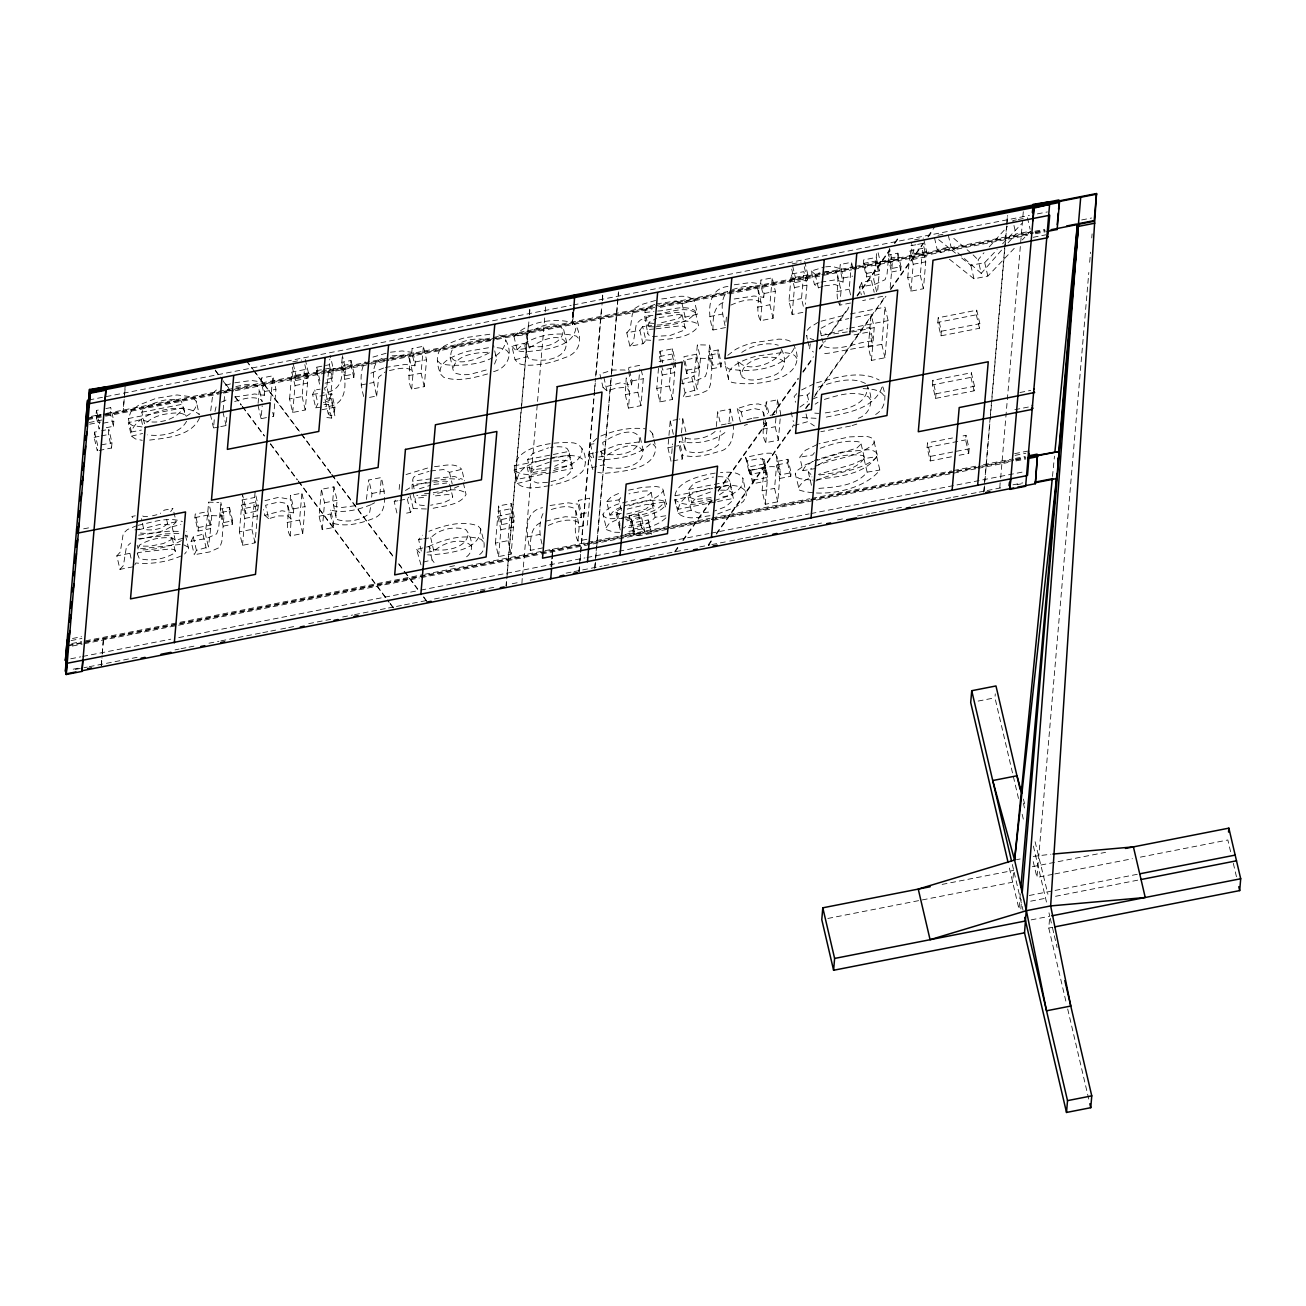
<?xml version="1.0" encoding="UTF-8"?>
<svg xmlns="http://www.w3.org/2000/svg" width="1306" height="1306" viewBox="0 0 1306 1306"><rect width="100%" height="100%" fill="white"/><g stroke="black" fill="none" stroke-linecap="round" stroke-linejoin="round"><path stroke-width="0.75" stroke-dasharray="5 3.75" d="M180.261 544.439L138.077 549.026L139.203 545.304C148.851 539.28 161.618 536.391 172.882 538.284L175.249 540.211L184.032 538.056M414.116 488.836L412.304 481.13L413.431 477.408L416.239 475.335L428.972 471.384M651.645 325.586L648.005 325.961L644.903 311.318L648.788 306.698L654.861 304.363M648.005 325.961L649.131 322.239L656.477 318.419M131.465 432.008L128.315 418.54L131.22 410.966L138.648 405.154L156.1 398.346L176.996 394.951L191.819 396.828L196.178 401.154L199.312 414.639C184.913 400.648 136.755 411.472 131.465 432.008L141.326 430.082M550.74 472.772L517.258 479.335C502.826 447.305 552.275 440.84 573.579 442.914C585.219 444.856 588.386 462.716 582.558 471.335C574.167 479.694 562.151 482.796 550.952 485.359M517.258 479.335C519.429 465.23 537.011 461.687 548.569 458.341M715.655 501.928L678.238 509.258C663.546 483.187 699.592 475.482 717.223 472.788M678.238 509.258C680.948 493.946 700.522 490.909 713.092 487.448M94.571 432.139L97.721 445.607L97.281 450.799L94.13 437.33L94.571 432.139L99.925 431.094M96.432 410.427L99.583 423.895L99.142 429.086L95.991 415.618L96.432 410.427L101.786 409.382M99.06 450.456L111.549 448.007L108.398 434.539L108.839 429.331L101.705 430.735M106.276 427.699L113.41 426.295L110.259 412.827L110.7 407.619L103.566 409.023M111.549 448.007L111.989 442.816L108.839 429.331M113.41 426.295L113.851 421.103L110.7 407.619M101.182 665.342L102.015 655.677M102.178 653.751L103.501 638.291L101.999 658.24M125.294 384.095L123.123 411.765L124.445 396.306M101.329 665.962L101.835 660.167M124.609 394.379L125.115 388.584M194.921 517.6L207.523 515.135L210.674 528.604L198.071 531.069L194.921 517.6L195.231 514.058L207.834 511.577L208.633 502.173L214.755 502.32M198.071 531.069L198.381 527.526L195.231 514.058M210.723 410.851L212.894 393.4L217.09 389.27M218.918 426.948L213.547 427.993L214.494 416.957M207.523 515.135L205.303 533.501L208.454 546.969L196.422 550.348L194.268 554.74L209.776 551.899L219.816 547.328L221.808 541.631L223.146 526.155L219.996 512.687L229.187 510.875L229.481 507.332L220.29 509.128L223.44 522.612L232.631 520.8L229.481 507.332M210.674 528.604L208.454 546.969M198.381 527.526L210.984 525.061L211.784 515.658L208.633 502.173M223.097 410.247L224.91 393.188L228.289 389.596M220.714 426.589L226.085 425.544L226.869 416.451M219.996 512.687L218.657 528.163L216.665 533.844L206.626 538.431L191.117 541.272L194.268 554.74M220.29 509.128L220.861 502.467L216.796 502.369M223.44 522.612L224.012 515.952L220.861 502.467M223.146 526.155L232.321 524.359L232.631 520.8M239.357 531.852L241.675 504.949L254.197 502.484L257.347 515.952L255.045 542.872L242.508 545.32L239.357 531.852L251.895 529.387L254.197 502.484M245.25 513.421L242.1 499.953L242.541 494.713L245.691 508.181L245.25 513.421L257.772 510.973L258.229 505.716L255.078 492.248L254.621 497.488L257.772 510.973M242.508 545.32L244.81 518.417L241.675 504.949M258.115 403.358L259.208 390.494L258.131 386.445C251.536 382.217 242.769 385.335 235.635 386.609M234.754 396.991L254.67 393.971L264.334 395.343L261.184 381.858L261.51 378.038L272.791 375.818L275.941 389.302L273.64 416.206L268.269 417.267M266.473 417.61L261.102 418.671L262.212 405.807M264.334 395.343L264.661 391.506L261.51 378.038M270.652 400.811L272.791 375.818M289.573 398.983L291.875 372.079L304.412 369.631L307.547 383.099L305.245 410.002L292.707 412.467L289.573 398.983L302.094 396.534L304.412 369.631M292.707 412.467L295.025 385.548L291.875 372.079M305.278 359.395L308.428 372.863L307.987 378.103L295.45 380.568L295.891 375.312L293.197 363.77M290.21 535.966C283.957 525.714 291.205 513.438 286.634 503.496L278.749 501.928L265.608 505.259L268.742 518.727L278.031 515.935L288.038 515.919L291.124 519.2L290.21 535.966L302.731 533.501L305.049 506.597L301.898 493.129L290.618 495.333L290.259 499.414L293.409 512.899L281.982 510.744L264.791 515.348L263.453 509.569M293.409 512.899L293.768 508.818L290.618 495.333M302.731 533.501L299.58 520.033L301.898 493.129M316.721 367.198L319.872 380.683L319.578 384.225L316.427 370.757L316.721 367.198L329.324 364.733L329.814 359.101M323.627 369.337L329.03 368.276L326.794 386.658L329.945 400.126L323.398 402.607M371.035 504.704C358.383 509.65 344.131 513.552 330.63 510.058L333.781 523.526L333.438 527.477L322.239 529.681L319.088 516.213L321.39 489.309L333.928 486.844L337.079 500.312L335.838 514.727L337.438 519.592C347.869 522.792 361.125 520.523 369.5 513.356L370.986 504.671L374.626 502.761M329.03 368.276L332.181 381.76L329.945 400.126M327.071 379.262L332.475 378.201L333.291 368.814L330.14 355.33M331.381 398.379L324.965 399.636L328.116 413.12L334.516 411.863L331.381 398.379L331.773 393.726L318.893 396.257M322.239 529.681L324.541 502.777L321.39 489.309M334.516 411.863L334.924 407.194L331.773 393.726M350.988 360.489L354.138 373.957L344.947 375.769L341.797 362.284L350.988 360.489L350.677 364.031L341.486 365.843C343.821 381.45 338.205 392.404 322.043 392.959M341.797 362.284L342.221 357.289M333.438 527.477L330.287 514.009L330.63 510.058M333.928 486.844L332.687 501.259L336.083 517.666M341.486 365.843C347.559 381.336 347.657 407.309 325.194 406.444M344.947 375.769L345.519 369.092L342.368 355.624M344.637 379.311L353.828 377.499L354.138 373.957M363.705 396.518C360.603 385.564 359.281 371.818 365.19 361.746M369.516 397.399L376.683 395.996C373.891 384.209 367.933 361.093 384.862 357.534M333.781 523.526C347.282 527.02 361.533 523.118 374.185 518.188C389.384 511.723 384.242 490.028 381.336 477.539L368.798 480.004L366.349 499.888M376.683 395.996L378.658 377.108L385.286 371.949M371.639 497.211L371.949 493.472L368.798 480.004M379.899 494.207L381.336 477.539M385.352 367.443L405.268 364.423L414.933 365.794L411.782 352.31L412.108 348.49L423.389 346.286L426.54 359.754L424.238 386.658L411.7 389.123C405.888 378.854 411.863 367.117 408.729 356.897L404.599 355.069L390.935 355.934M399.146 489.424L399.669 483.334M411.7 389.123L412.957 374.43L409.66 358.644M414.933 365.794L415.259 361.958L412.108 348.49M424.238 386.658L421.087 373.19L423.389 346.286M495.447 543.116L497.749 516.213L510.287 513.748L513.421 527.216L511.119 554.136L498.582 556.585L495.447 543.116L507.969 540.651L510.287 513.748M498.174 511.217L498.631 505.977L511.152 503.512L514.303 516.98L513.862 522.237L501.324 524.685L498.174 511.217L510.711 508.752L511.152 503.512M498.582 556.585L500.9 529.681L497.749 516.213M501.324 524.685L501.782 519.445L498.631 505.977M506.026 585.921L506.353 582.052M507.022 574.33L521.029 410.802M521.208 408.778L528.652 322.043M529.305 314.322L530.138 304.657M506.173 586.541L506.663 580.746M506.826 578.819L521.535 407.374M521.698 405.35L529.289 316.885M529.452 314.942L530.285 305.294M521.927 583.456L522.286 577.023M522.596 575.717L545.043 313.783M545.222 311.856L545.892 301.572M542.937 547.883L530.416 550.348C526.171 536.162 522.89 511.234 542.529 507.691M530.416 550.348C530.318 539.296 530.35 524.261 544.014 521.812M542.039 544.047C539.313 534.415 538.578 522.726 543.018 513.585M550.952 566.624L551.459 560.829M552.111 553.091L552.454 549.238L551.344 565.629M572.746 312.412L572.142 323.006L573.138 311.416M551.491 566.249L552.144 558.527M552.324 556.601L552.813 550.805L551.703 567.196M573.285 312.052L572.501 324.574L573.66 311.057M586.916 539.264L577.954 541.01C572.159 530.758 578.117 519.021 574.999 508.801C566.984 504.263 556.666 507.92 548.389 510.368M545.679 521.159L565.253 516.735L581.186 517.682L578.052 504.214L578.378 500.394L589.659 498.174L587.341 525.094L574.82 527.542M577.954 541.01L579.227 526.318L575.913 510.548M581.186 517.682L581.529 513.862L578.378 500.394M578.917 571.62L579.407 565.825M579.57 563.882L580.403 554.234M580.566 552.291L594.279 392.453M594.442 390.429L595.487 378.25M595.667 376.226L601.544 307.743M602.197 300.021L602.866 292.299M579.064 572.24L579.897 562.592M580.06 560.649L594.067 397.138M594.246 395.114L595.291 382.936M595.993 374.822L602.18 302.584M602.344 300.641L603.176 290.993M594.671 568.518L611.257 375.165M611.42 373.141L618.293 293.066M594.981 567.212L595.65 559.49M595.814 557.564L618.603 291.76M628.447 408.109L625.296 394.624L626.211 377.875L629.655 394.02L628.447 408.109L640.968 405.644L643.287 378.74L641.034 369.108M628.627 370.202L628.855 367.476L640.136 365.256M631.647 385.025L628.513 371.557L624.562 369.99L612.889 370.006L599.895 374.006L603.029 387.474L620.219 382.887L631.647 385.025L632.006 380.944L628.855 367.476M640.968 405.644L637.834 392.175L639.809 369.108M672.508 362.937L674.761 372.569L672.443 399.473L659.922 401.921L656.771 388.453L658.746 365.386M675.626 362.333L675.186 367.574L662.648 370.022L659.497 356.554L659.954 351.314L672.476 348.849L675.186 360.407M659.922 401.921L662.224 375.018L659.971 365.402M672.443 399.473L669.292 385.988L671.268 362.937M673.39 359.868L672.035 354.089L672.476 348.849M671.055 461.247L667.905 447.778L670.207 420.875L677.373 419.455M671.708 453.557L672.541 443.958M672.917 460.887L682.254 459.043L679.12 445.575L679.447 441.624C695.527 444.579 715.525 441.885 727.605 430.18M681.503 432.825L682.744 418.41L679.169 419.112M686.776 373.696L683.626 360.211L696.229 357.746L699.379 371.214L686.776 373.696L687.07 370.137L683.936 356.669L696.522 354.204L697.339 344.8L709.566 345.094L712.717 358.562L712.145 365.223L721.336 363.427L718.186 349.943L708.995 351.755L712.145 365.223M682.254 459.043L682.597 455.092L679.447 441.624M685.421 437.281L684.654 446.293L686.254 451.158C696.686 454.357 709.942 452.088 718.316 444.922L720.292 430.637M696.229 357.746L694.008 376.112L697.143 389.596L685.128 392.975L682.973 397.351L698.465 394.526L708.521 389.939L710.513 384.258L711.835 368.782L708.685 355.297L717.876 353.502L718.186 349.943M699.379 371.214L697.143 389.596M687.07 370.137L699.673 367.672L700.489 358.268L697.339 344.8M725.499 327.561L712.978 330.01C707.509 314.485 706.497 288.561 728.062 286.455M708.685 355.297L707.362 370.773L705.371 376.471L695.331 381.042L681.699 383.589M708.995 351.755L709.566 345.094M712.978 330.01C712.88 318.974 712.913 303.923 726.577 301.474M725.059 325.635C722.855 315.334 718.757 299.596 727.703 291.613L655.743 305.62M711.835 368.782L721.026 366.97L721.336 363.427M716.341 426.491L717.631 411.57L730.152 409.105L733.303 422.573L727.932 423.634M725.973 322.092L726.446 316.64M729.042 422.067L730.152 409.105M733.156 424.434C734.315 436.139 731.425 449.705 717.974 451.745C706.677 455.239 694.319 458.341 682.597 455.092M734.168 299.009L754.084 295.989L763.749 297.36L760.614 283.875L760.941 280.055L772.221 277.851L775.356 291.32L773.054 318.223L760.516 320.688C754.721 310.42 760.68 298.682 757.562 288.463C749.546 283.941 739.229 287.598 730.952 290.03M760.516 320.688L761.79 305.996L758.476 290.21M763.749 297.36L764.092 293.524L760.941 280.055M749.693 470.274L764.108 467.434L767.259 480.918L752.844 483.742L749.693 470.274L750.003 466.715L764.418 463.891L764.206 459.483L759.39 458.52L747.146 460.953L745.595 457.345L764.614 453.443A16.798 5.567 -13.2 0 1 776.139 454.815L780.139 469.752L780.025 474.927L791.093 472.756L787.942 459.271L776.874 461.442L780.025 474.927M752.844 483.742L753.154 480.2L750.003 466.715M773.054 318.223L769.903 304.755L772.221 277.851M765.871 406.117L766.23 402.036L777.494 399.816L780.645 413.284L778.343 440.204L765.806 442.652C759.57 432.4 766.818 420.14 762.231 410.182L754.362 408.615L741.204 411.945L737.253 408.566L750.264 404.566L758.231 403.897L765.871 406.117L767.667 413.806M765.806 442.652L767.014 428.564L764.941 418.198M787.942 459.271L787.632 462.83L776.564 465.001L779.715 478.469L777.723 501.83L765.251 504.279L762.1 490.795L764.108 467.434M765.251 504.279L767.259 480.918M753.154 480.2L767.553 477.359L764.206 459.483M778.343 440.204L775.193 426.719L776.188 415.194M776.352 413.267L777.494 399.816M802.88 312.379L792.138 314.485L788.987 301.017L791.289 274.097L803.827 271.648L806.977 285.116L805.329 304.331M777.723 501.83L774.572 488.362L776.564 465.001M776.874 461.442L776.988 456.284M792.138 314.485L794.44 287.581L791.289 274.097M804.708 261.412L807.859 274.88L807.402 280.121L794.864 282.586L795.321 277.345L792.611 265.787M803.321 306.257L801.525 298.552L803.827 271.648M779.715 478.469L790.783 476.298L791.093 472.756M850.565 303.025L839.823 305.131C833.571 294.878 840.819 282.602 836.248 272.66L831.808 271.077L824.494 271.615M821.001 282.129L835.383 279.843L843.039 282.047L839.889 268.579L840.231 264.498L851.512 262.294L852.867 268.056M839.823 305.131L841.031 291.042L837.603 274.897M843.039 282.047L843.382 277.966L840.231 264.498M850.565 294.976L849.21 289.197L851.512 262.294M863.331 263.453L875.934 260.988L879.085 274.456L866.482 276.937L863.331 263.453L863.625 259.91L876.228 257.429L876.555 253.674M866.482 276.937L866.776 273.378L863.625 259.91M850.32 313.962L884.978 307.155L888.129 320.639L884.946 357.779L871.428 360.423L868.294 346.955L869.584 331.855L852.753 335.152M821.866 338.303L824.331 346.678C840.199 351.575 857.209 341.715 873.11 340.948L869.959 327.48L871.102 314.191L850.581 318.223M875.934 260.988L873.698 279.353L876.848 292.838M871.428 360.423L872.735 345.323L869.584 331.855M873.11 340.948L874.236 327.675L871.102 314.191M877.73 290.193L879.085 274.456M866.776 273.378L879.379 270.913L880.195 261.51L877.485 249.968M897.891 253.184L901.042 266.669L891.851 268.465L888.7 254.996L897.891 253.184L897.581 256.743L888.39 258.539L887.068 274.015L885.076 279.713L875.036 284.284L859.528 287.124L861.323 294.813M888.7 254.996L889.125 250.001M884.946 357.779L881.795 344.311L884.978 307.155M890.219 287.5L891.541 272.007L888.39 258.539M891.851 268.465L892.422 261.804L889.272 248.336M891.541 272.007L900.732 270.211L901.042 266.669M907.768 277.705L910.07 250.801L922.607 248.336L925.758 261.82L923.44 288.724L910.919 291.173L907.768 277.705L920.306 275.24L922.607 248.336M910.919 291.173L913.221 264.269L910.07 250.801M923.93 240.026L926.623 251.585L926.183 256.825L913.645 259.274L914.102 254.033L911.392 242.492M951.421 456.79L930.247 460.936L927.097 447.468L927.489 442.881L952.515 437.967M932.468 384.911L932.859 380.324L971.354 372.765L974.505 386.25L974.113 390.837L935.602 398.379L932.468 384.911L970.962 377.352L971.354 372.765M937.822 322.353L938.214 317.766L976.725 310.208L979.875 323.692L979.467 328.279L940.973 335.822L937.822 322.353L976.333 314.795L976.725 310.208M930.247 460.936L930.639 456.349L927.489 442.881M935.602 398.379L935.994 393.792L932.859 380.324M940.973 335.822L941.365 331.234L938.214 317.766M959.126 455.272L968.742 453.394L965.591 439.91L965.999 435.322L960.22 436.465M968.742 453.394L969.134 448.807L965.999 435.322M983.761 492.182L990.242 416.467M990.421 414.443L1007.53 214.804M984.071 490.893L984.724 483.155M984.887 481.228L990.046 421.152M990.226 419.128L1004.82 248.744M1005 246.72L1006.681 227.015M1006.861 225.089L1007.677 215.425M999.825 487.791L1000.347 479.433M1000.657 478.143L1023.3 211.703M1018.484 798.472L994.96 697.796L995.286 693.845M1012.346 864.507L1013.701 870.367L1012.689 882.187L827.743 918.477M1020.296 893.875L1018.99 909.139L1008.542 864.425M1020.835 908.927L1021.635 899.589M1052.848 874.318L1036.948 877.436L1088.812 272.464M1089.677 262.31L1090.543 252.156M1091.767 237.937L1092.11 233.872M1065.843 1001.098L1048.767 928.044L1049.616 918.2M1052.489 476.461L1054.481 456.153M214.968 411.455L216.045 406.884M781.233 350.808C777.331 364.145 742.967 374.593 737.727 359.199M794.113 348.278C783.11 369.957 749.938 372.945 728.438 368.831L725.532 365.925L724.863 361.501M199.638 417.724C191.28 436.89 164.882 438.081 146.599 440.465M185.517 535.444L188.668 548.912L184.619 554.005M463.352 482.942L466.062 494.484C459.859 505.52 444.024 505.634 433.004 508.328M657.718 311.008C669.733 310.681 683.838 304.004 695.004 310.616L695.461 312.379C687.544 324.868 668.917 324.476 655.775 326.875M695.461 312.379L698.612 325.863C689.813 338.907 669.913 338.597 655.694 340.393M881.942 387.245C873.698 409.872 845.194 413.104 824.657 417.447M810.291 343.87L809.622 348.849L813.409 352.032M128.315 418.54L183.46 407.717C175.886 420.924 154.598 425.348 141.309 419.553L128.315 422.687L131.465 436.155L135.514 438.963L142.256 440.334M186.611 421.201C179.673 434.196 160.85 436.612 147.611 434.865M549.565 458.912L569.253 455.043L564.649 461.345L554.658 466.324M569.253 455.043L572.403 468.528C568.877 477.621 557.727 479.922 549.271 482.045M714.464 488.069L730.217 484.967L727.817 489.293L719.377 494.794M730.217 484.967L733.368 498.451L732.503 500.671L725.891 506.581L714.692 510.956M619.648 532.358L613.673 532.211L606.8 529.763L602.915 514.254C613.216 498.974 638.128 504.181 651.188 492.607L647.711 490.893L642.846 491.089L628.97 493.848M606.066 527.738L609.396 523.249L617.852 519.233M628.513 490.174L642.291 487.383L655.334 486.534A21.141 7.02 -13.2 0 1 662.844 489.146L663.252 490.762C655.726 502.255 638.618 501.373 627.06 506.728M663.252 490.762L666.403 504.23C657.359 516.931 637.801 515.495 624.66 521.943M819.515 475.009C834.616 472.478 854.124 471.956 863.984 458.684L876.685 456.594L879.836 470.062C863.87 490.289 823.253 497.847 799.37 490.093L795.305 473.98L796.611 470.944L805.606 464.707L813.491 461.491M798.456 487.448L803.157 481.326L811.908 476.886M811.45 485.293L808.3 471.825L811.336 468.217M876.685 456.594C863.135 476.217 834.273 476.804 812.544 480.086M191.117 541.272L193.272 536.88L205.303 533.501M321.423 407.015L315.758 407.896L312.607 394.412L314.779 390.037L320.264 389.139M315.758 407.896L317.913 403.505L314.779 390.037M859.528 287.124L861.682 282.733L873.698 279.353M651.188 492.607L653.882 506.989L647.76 510.14L621.607 518.074M815.826 468.462L802.912 470.65L799.762 457.182L805.28 450.341L817.376 444.448M802.912 470.65L804.61 467.27L812.822 461.279M134.796 564.943L135.857 562.984C151.349 564.486 167.38 561.988 181.648 555.736M410.084 495.088L413.235 508.573L410.443 512.376L402.966 513.846M642.634 326.451L639.842 330.271L626.766 332.834L629.9 346.302L642.993 343.739L644.723 341.894L645.784 339.935L642.634 326.451L654.159 326.892M144.509 423.764L141.799 412.206L143.66 408.925L150.288 404.403L162.728 400.501A20.129 6.677 -13.2 0 1 174.024 399.456A21.696 7.199 -13.2 0 1 181.42 401.317L185.795 415.667M546.463 469.915L530.742 473.001L527.591 459.532L532.766 453.509L548.52 447.827M530.742 473.001L535.917 466.993L551.671 461.312M711.378 499.072L691.707 502.941L688.556 489.456L693.731 483.432L709.485 477.751A20.129 6.677 -13.2 0 1 713.533 477.082M691.707 502.941L696.882 496.917L712.635 491.236M820.201 448.285C832.673 443.844 846.647 439.208 859.919 442.114L861.127 443.975L856.883 448.04L817.017 460.365M861.127 443.975L864.278 457.443L863.135 459.467L852.883 464.201L818.405 474.405M494.533 364.08L496.476 359.264L493.603 345.372M137.995 538.823L165.797 535.591A11.232 3.722 -13.2 0 1 171.837 536.88L171.07 539.786L163.364 543.541L150.092 546.169L139.35 546.088M172.163 537.941L175.314 551.41L174.22 553.271C164.034 559.148 150.68 561.743 139.252 558.429L136.999 552.96M412.141 488.917L412.01 484.706L443.175 481.179A11.232 3.722 -13.2 0 1 449.215 482.469L452.709 496.982L451.615 498.843L443.893 502.598L430.621 505.226M656.967 314.811L675.724 312.542A11.232 3.722 -13.2 0 1 681.765 313.832L681.014 316.738L678.043 318.664L660.02 323.121M682.107 314.877L685.258 328.345L684.164 330.206L669.994 335.528L652.429 336.507M620.268 529.926L618.913 524.147L619.779 522.743M863.984 458.684L867.135 472.152C855.871 486.256 834.42 487.138 817.589 488.493M619.811 527.085L615.763 512.213L619.664 509.062L625.215 507.316M618.913 525.681L619.958 524.13L616.807 510.646M626.766 514.025L645.833 509.095L652.004 503.806L664.346 502.075C655.563 514.025 638.797 515.135 625.411 517.992M620.725 497.684L618.946 499.855L622.097 513.323L609.886 515.119L606.735 501.651L611.42 496.639L621.346 492.264M609.886 515.119L614.571 510.107L621.591 506.826M674.81 551.41L678.287 546.528M682.924 540.015L712.162 498.974M718.055 490.697L767.536 421.25M772.254 414.622L798.162 378.25M802.88 371.639L813.475 356.75M819.368 348.473L822.911 343.527M827.612 336.899L848.818 307.139M857.062 295.564L889.892 249.479M894.528 242.965L899.165 236.468M674.957 552.03L678.434 547.149M683.071 540.635L712.309 499.594M718.202 491.334L767.683 421.871M772.401 415.259L798.309 378.871M803.027 372.259L812.446 359.036M819.515 349.11L825.408 340.833M830.126 334.222L848.965 307.759M857.209 296.184L890.039 250.099M894.675 243.602L899.312 237.088M708.244 544.847L711.721 539.966M716.357 533.452L793.901 424.613M805.671 408.076L809.214 403.113M815.107 394.836L885.795 295.613M890.496 289.001L923.326 242.916M927.962 236.402L934.916 226.64M708.391 545.467L711.868 540.586M716.504 534.089L792.873 426.882M805.818 408.696L809.361 403.734M814.079 397.122L885.941 296.25M890.643 289.638L923.473 243.536M928.109 237.039L932.745 230.525M513.927 336.295C528.375 321.39 554.022 317.587 573.35 322.696L576.011 325.651C583.113 339.348 579.978 353.159 564.584 357.73C553.32 362.301 541.239 365.076 529.077 365.239A30.103 9.991 -13.2 0 1 518.302 363.15L515.054 359.721L511.903 346.253L524.277 343.249L526.253 345.796C576.632 354.383 573.563 302.812 526.057 334.581L513.927 336.295L517.078 349.763L529.191 348.065C576.713 316.281 579.782 367.851 529.403 359.264L527.428 356.718L524.277 343.249M517.078 349.763C531.526 334.858 557.172 331.071 576.501 336.164L579.162 339.119M421.299 551.05L418.606 539.509L422.442 535.199M593.659 457.753L590.508 444.269L597.266 437.967M814.389 452.627L812.675 454.994L799.762 457.182M170.629 511.625L172.98 508.409L164.425 510.091L160.344 513.405M173.894 512.246L176.13 521.878C167.576 532.358 150.941 534.676 138.224 532.75M665.734 515.805L655.155 517.274C647.613 526.432 633.883 527.134 622.831 527.869M1001.539 250.148L981.23 273.378L978.096 259.894L983.973 252.76M807.141 330.385L809.687 327.512L818.16 322.321M176.13 521.878L167.576 523.559C162.026 529.338 152.492 530.742 144.868 529.518L143.546 528.277L141.309 518.645M989.213 246.916L1007.563 226.428M1008.101 242.834L1015.954 234.052L1030.581 231.178L1022.304 239.88M641.638 517.764L630.569 521.616L636.055 522.237L648.168 519.935L651.319 533.403L639.205 535.721L633.72 535.085L629.068 515.821L638.405 513.993L641.638 517.764L644.789 531.248L633.72 535.085M796.807 393.596L794.146 396.502L795.501 402.281M423.797 538.774L430.735 537.794C439.257 528.93 454.015 526.089 465.687 529.403C471.695 536.521 475.596 552.111 465.23 557.629M426.948 552.242L433.87 551.279C442.44 542.921 462.455 536.08 471.466 546.202M598.85 457.018L605.788 456.039C653.294 424.27 656.363 475.841 605.984 467.254L604.009 464.707L600.858 451.239L595.569 452.529M133.065 566.804L119.972 569.367L116.822 555.899L129.914 553.32L131.645 551.475M399.816 500.378L407.292 498.908L409.023 497.047M961.657 258L970.848 265.33L984.708 262.62L997.115 249.577M1002.616 243.781L1021.912 223.506M949.478 259.274L973.998 278.798L987.842 276.088L1015.415 247.112M715.166 431.453C706.807 438.604 693.535 440.873 683.103 437.673M665.929 517.845C655.628 527.738 640.299 529.159 626.913 531.738M479.612 554.609C488.379 548.308 482.11 537.06 480.69 528.865L478.029 525.91C462.112 520.18 444.22 525.404 428.956 531.281M650.421 443.926C637.736 455.729 619.256 458.863 602.507 459.761A30.103 9.991 -13.2 0 1 598.213 459.467M797.917 396.077L807.353 395.032L809.671 392.861M116.822 555.899L120.266 552.046L123.27 533.436L127.433 529.567L136.314 525.812M119.972 569.367L123.417 565.514L126.421 546.904L130.584 543.035M396.91 513.013L394.2 501.471L396.322 499.496M626.766 332.834L630.21 328.981L632.218 314.697L634.879 308.363L641.034 304.673L658.257 299.678M629.9 346.302L633.345 342.466L636.349 323.839L640.511 319.97L652.82 315.252M727.769 355.297L735.392 349.551A32.438 10.758 -13.2 0 1 753.35 342.678L778.719 339.136A31.948 10.595 -13.2 0 1 791.811 342.335M821.05 328.296L832.363 322.125L848.72 318.582M875.657 414.508C886.268 407.929 886.856 394.983 881.811 384.519M146.811 422.393C154.973 415.112 166.613 413.284 177.175 412.925A21.696 7.199 -13.2 0 1 184.57 414.802M799.958 407.064L807.565 401.644M818.389 464.936C831.269 456.904 848.084 453.084 863.07 455.582L864.278 457.443M405.48 490.468L411.635 486.795L427.144 482.175M323.888 404.485L328.508 404.599L331.724 402.248L334.875 415.732L331.659 418.083L323.904 417.218M489.309 352.767C435.404 381.776 440.367 331.071 490.387 340.18M741.759 352.375C752.142 345.486 766.067 341.568 778.278 345.208M186.121 416.304C191.492 413.316 197.875 408.076 196.178 401.154M815.156 404.158L818.046 402.264M801.623 389.939L815.009 383.344M326.794 386.658L324.574 387.964L327.708 401.432M683.805 379.197L694.008 376.112M181.469 540.537C168.801 547.736 153.749 549.777 139.383 550.006M458.847 486.126L447.795 491.023L433.412 494.272M858.238 418.328C871.902 413.48 873.681 398.183 867.527 386.494C867.527 407.423 839.399 410.688 823.351 413.186M221.432 402.085L228.828 398.803M370.839 373.206L383.866 367.9M600.417 451.435L618.146 444.709L641.426 441.624M428.515 546.675C444.432 539.019 464.005 533.599 481.179 539.378L483.84 542.333M815.76 481.049C834.942 471.27 859.332 472.119 876.163 457.835A27.834 9.24 -13.2 0 0 868.131 449.721L842.223 452.023L814.291 460.43M406.035 474.535L429.152 467.564M493.586 371.655C510.107 367.182 513.585 350.726 503.904 337.307A31.948 10.595 -13.2 0 0 495.741 334.434M730.854 305.098C739.8 301.18 751.57 297.262 760.696 301.931L761.627 303.678M548.291 525.42C557.238 521.518 569.008 517.6 578.134 522.269L579.064 524.016M600.858 436.057C614.718 430.213 630.145 427.046 645.164 428.792M625.264 534.644L634.292 531.558L631.141 518.09L629.068 515.821M812.528 399.146L818.16 396.812M486.224 369.99L469.344 374.561L461.687 374.789L455.908 373.385L453.149 370.055L449.999 356.571M372.945 357.093L388.633 352.506M138.844 529.746L160.916 524.179L169.747 524.816L172.098 526.742L175.249 540.211M419.373 488.803L430.458 485.261M821.066 321.227L846.468 314.713M821.311 335.805L847.676 328.622M818.16 387.115C832.869 382.185 850.647 375.997 865.437 383.458M824.413 399.424C838.256 395.212 854.875 389.792 868.588 396.926L870.678 399.963M627.207 509.128L645.997 504.557L650.861 504.377L654.339 506.075M815.14 466.307C833.816 457.933 856.965 457.982 873.012 444.35A27.834 9.24 -13.2 0 0 864.98 436.253L848.884 436.939L818.944 443.811M823.025 286.243L818.372 287.891L814.422 284.496L811.271 271.028L824.282 267.028M814.422 284.496L819.352 282.716M264.938 500.688L278.831 497.276L290.259 499.414M811.271 271.028L815.222 274.407L819.89 272.774M603.029 387.474L606.996 390.869L616.269 388.078L623.566 387.523L628.023 389.106L629.361 391.343M744.355 425.413L747.456 424.319M234.688 401.497C242.949 399.048 253.282 395.392 261.282 399.914L262.212 401.66L259.061 388.192M816.577 382.821C836.264 377.597 860.034 369.614 879.199 380.046M882.758 296.282L862.662 300.592M852.067 425.576L856.85 424.075M225.677 385.335L231.603 383.523M487.595 373.94C473.539 377.891 457.998 382.103 443.697 377.271L440.791 374.381C436.188 363.852 434.261 349.273 447.501 344.523A32.438 10.758 -13.2 0 1 465.442 337.65L490.827 334.107M553.581 470.584C564.257 467.058 583.047 462.912 581.954 448.48M714.545 500.508C725.222 496.982 744.028 492.835 742.934 478.404C738.576 470.829 727.964 472.168 720.488 472.478M717.696 513.976L736.029 507.038L743.522 501.259L746.412 494.974L742.934 478.404M624.497 505.732L645.442 500.867L658.485 500.002A21.141 7.02 -13.2 0 1 665.995 502.614L666.403 504.23M794.26 425.495L807.875 421.609L814.405 425.952M138.028 525.322C152.28 522.269 168.115 516.392 182.416 521.567M139.464 539.28L163.854 533.942L180.93 533.436M625.917 519.559L631.141 518.09M850.467 426.066L820.805 431.715M746.983 419.65L751.799 418.442M824.576 285.867L834.958 284.545L839.399 286.128L840.754 288.365M656.526 303.955L676.149 300.919L682.042 303.678L694.335 300.674L697.486 314.142L685.193 317.162L679.3 314.387L657.995 317.831M172.098 526.742L180.881 524.588M430.637 470.976L443.599 469.556L449.493 472.315L461.785 469.311L464.495 480.853M355.003 505.732L341.046 507.61L334.287 506.108L332.932 504.198M515.054 359.721L527.428 356.718M152.508 515.788L156.9 514.711M592.859 469.621L588.484 454.243L593.789 452.953M591.634 467.711L604.009 464.707M420.956 564.861L416.581 549.467L428.956 546.463L430.931 549.01C443.256 552.079 467.597 549.075 468.315 532.734M423.275 562.086L432.106 559.947L434.082 562.478M389.384 370.529C396.518 369.255 405.284 366.137 411.88 370.365L412.81 372.112M131.465 436.155L142.599 433.478M549.01 485.783C538.823 487.04 525.926 490.876 517.241 483.481L514.091 469.997L527.102 466.879L534.464 469.572L550.577 467.564M517.241 483.481L530.252 480.347L537.615 483.04L547.671 482.289M709.991 515.707C699.787 516.964 686.907 520.8 678.222 513.405L675.071 499.92L688.066 496.802L695.445 499.496L711.541 497.488M678.222 513.405L691.217 510.271L698.579 512.964L710.235 511.985M745.595 457.345L748.746 470.813L767.765 466.911A16.798 5.567 -13.2 0 1 779.29 468.283L780.139 469.752M234.819 382.789L251.519 380.487L261.184 381.858M734.233 284.806L750.934 282.504L760.614 283.875M550.071 505.504L568.371 502.843L578.052 504.214M748.746 470.813L750.281 474.421L762.541 471.988L767.357 472.952M449.656 566.788L456.904 565.139M712.619 500.933C700.702 502.859 685.617 508.197 675.071 499.92M648.168 519.935L648.674 522.743L625.182 526.481M656.249 314.289C669.194 312.918 686.254 304.706 697.486 314.142M88.988 399.963L571.195 305.359M573.187 304.967L1029.389 215.457M1037.388 213.89L1047.396 211.931M292.756 361.844L301.702 360.097M792.171 263.861L801.117 262.114M914.527 239.863L923.489 238.1M938.002 235.26L943.912 234.101M1016.46 219.865L1012.819 220.583L1015.954 234.052M1018.288 219.506L1025.602 218.069M915.865 244.761L910.494 245.806L913.645 259.274M917.661 244.402L923.032 243.34L926.183 256.825M1081.678 219.947L1091.538 218.004M316.427 370.757L321.831 369.696M295.891 375.312L308.428 372.863M795.321 277.345L807.859 274.88M914.102 254.033L926.623 251.585M934.508 237.953L937.218 249.495L950.997 246.801L981.23 273.378M91.24 416.369L101.084 414.443M107.043 413.267L388.372 358.073M390.363 357.681L653.751 306.012M729.581 291.14L853.324 266.865M855.316 266.473L1030.94 232.011M1034.874 231.244L1044.735 229.317M95.991 415.618L101.346 414.573M103.125 414.214L110.259 412.827M87.518 418.083L222.281 391.653M224.273 391.261L230.231 390.086L223.277 380.813M234.149 389.319L652.494 307.253M660.493 305.669L824.592 273.476M826.6 273.085L856.622 267.208M858.613 266.799L1033.128 232.566M1035.103 232.19L1044.947 230.248M87.665 418.72L218.461 393.057M220.436 392.665L656.64 307.09M658.648 306.698L824.739 274.113M826.747 273.721L856.769 267.828M858.76 267.436L1033.275 233.203M1035.25 232.811L1045.094 230.884M87.877 419.65L101.672 416.957M105.639 416.173L221.367 393.465M223.359 393.073L233.333 391.114M235.325 390.723L325.112 373.108M327.104 372.716L368.994 364.505M371.002 364.113L388.959 360.587M390.951 360.195L494.696 339.838M496.688 339.446L652.331 308.918M660.314 307.351L851.904 269.771M853.912 269.379L1027.528 235.309M1035.462 233.758L1045.322 231.815M89.216 422.491L101.868 420.01M141.799 412.206L183.085 404.109M1033.193 237.3L1045.828 234.819M89.624 424.221L100.464 422.099M103.158 423.193L113.851 421.103M264.661 391.506L275.941 389.302M295.025 385.548L307.547 383.099M415.259 361.958L426.54 359.754M764.092 293.524L775.356 291.32M794.44 287.581L806.977 285.116M843.382 277.966L852.785 276.121M913.221 264.269L925.758 261.82M324.982 383.164L332.181 381.76M94.13 437.33L99.485 436.286M101.264 435.926L108.398 434.539M360.995 384.976L373.532 382.511M408.549 375.638L421.087 373.19M709.827 316.542L722.349 314.077M757.382 307.204L769.903 304.755M788.987 301.017L801.525 298.552M836.673 291.646L849.21 289.197M101.297 444.905L111.989 442.816M322.043 409.725L334.924 407.194M659.497 356.554L672.035 354.089M659.073 361.55L671.611 359.085M849.618 328.198L888.129 320.639M847.333 331.904L828.282 334.663L821.196 333.193M849.227 331.544L869.959 327.48M851.871 332.067L874.236 327.675M632.006 380.944L643.287 378.74M662.224 375.018L674.761 372.569M941.365 331.234L979.875 323.692M872.735 345.323L828.314 353.24A25.745 8.538 -13.2 0 1 821.752 353.518M625.296 394.624L637.834 392.175M656.771 388.453L669.292 385.988M868.294 346.955L881.795 344.311M135.269 515.805L131.841 516.474L133.718 518.857M83.666 528.832L89.069 527.771M242.1 499.953L254.621 497.488M134.991 529.942L143.546 528.277M245.691 508.181L258.229 505.716M527.591 459.532L568.877 451.435L572.028 464.903L554.332 468.381M244.81 518.417L257.347 515.952M293.768 508.818L305.049 506.597M324.541 502.777L337.079 500.312M371.949 493.472L384.486 491.007M726.152 423.993L720.781 425.038L717.631 411.57M775.013 414.394L769.365 415.504L766.23 402.036M514.107 465.867L547.589 459.304M935.994 393.792L974.505 386.25M287.059 522.498L299.58 520.033M319.088 516.213L330.287 514.009M394.2 501.471L397.955 500.737M667.905 447.778L679.12 445.575M762.655 429.184L775.193 426.719M552.716 472.38L572.403 468.528M1019.888 392.535L1030.712 390.396M1014.86 409.692L1029.308 406.852M501.782 519.445L514.303 516.98M688.556 489.456L729.858 481.359L732.993 494.827L719.231 497.537M500.9 529.681L513.421 527.216M581.529 513.862L589.039 512.393M675.088 495.79L712.505 488.444M927.097 447.468L965.591 439.91M930.639 456.349L969.134 448.807M527.265 536.88L539.786 534.415M762.1 490.795L774.572 488.362M717.614 501.537L733.368 498.451M72.483 638.487L81.511 636.724M1014.648 453.655L1027.283 451.174M644.789 531.248L641.556 527.477L632.218 529.305L634.292 531.558M71.079 640.577L81.919 638.438M1015.056 455.37L1025.879 453.247M71.765 643.532L81.609 641.605M85.576 640.822L422.769 574.673M424.76 574.281L618.309 536.309M620.301 535.917L710.105 518.302M712.113 517.911L809.9 498.729M811.891 498.337L951.584 470.927M953.592 470.535L975.533 466.226M983.516 464.658L1011.464 459.173M1015.399 458.406L1025.259 456.48M68.043 645.246L589.12 543.018M591.079 542.643L713.37 518.645M715.345 518.253L808.789 499.92M810.781 499.545L976.104 467.107M978.112 466.715L1013.652 459.728M1015.627 459.353L1025.471 457.41M68.19 645.882L539.476 553.418M541.386 553.042L585.317 544.422M587.292 544.047L709.582 520.049M711.558 519.657L808.936 500.557M810.928 500.165L1013.799 460.365M1015.774 459.973L1025.618 458.047M72.352 646.046L82.196 644.119M84.172 643.727L419.357 577.97M421.348 577.579L976.121 468.74M978.129 468.348L1008.052 462.471M1015.986 460.92L1025.847 458.977M70.72 658.795L80.727 656.836M82.735 656.445L170.76 639.173M178.775 637.589L418.883 590.492M420.875 590.1L584.941 557.907M586.949 557.515L616.954 551.622M618.962 551.23L708.995 533.566M711.003 533.175L809.051 513.944M811.042 513.552L1023.137 471.939M73.234 669.178L79.144 668.019M1012.934 484.82L1022.794 482.894M75.356 669.423L87.257 667.088M89.249 666.697L139.122 656.918M175.037 649.866L179.02 649.082M181.028 648.69L187.003 647.515M189.011 647.123L194.986 645.948M208.96 643.205L218.935 641.262M220.926 640.871L260.825 633.035M262.832 632.643L268.807 631.467M270.799 631.076L278.782 629.508M280.774 629.117L286.765 627.941M288.757 627.549L294.748 626.374M308.706 623.648L330.663 619.338M342.629 616.987L352.604 615.028M354.595 614.636L386.527 608.367M388.519 607.976L394.51 606.817M396.502 606.425L402.493 605.249M404.485 604.858L410.459 603.682M412.467 603.29L426.425 600.548M434.408 598.981L478.306 590.377M480.298 589.986L494.272 587.243M512.213 583.717L518.204 582.541M530.171 580.19L536.162 579.015M538.154 578.623L546.137 577.056M566.102 573.138L572.077 571.979M574.085 571.587L602.017 566.102M604.009 565.71L610 564.535M611.992 564.143L619.975 562.576M621.983 562.184L627.957 561.009M629.965 560.617L635.94 559.441M649.915 556.699L687.838 549.255M699.804 546.92L709.795 544.961M711.786 544.569L727.752 541.435M729.744 541.043L735.735 539.868M737.727 539.476L743.718 538.301M745.71 537.909L751.701 536.733M753.693 536.342L769.658 533.207M783.633 530.465L821.539 523.037M837.505 519.902L843.496 518.727M857.471 515.984L869.437 513.633M871.445 513.242L877.42 512.066M879.428 511.674L903.377 506.973M911.359 505.406L951.274 497.586M953.266 497.194L969.232 494.06M971.223 493.668L977.215 492.493M979.206 492.101L985.197 490.925M987.189 490.534L1003.155 487.399M1017.031 484.673L1020.966 483.906M978.161 701.077L994.96 697.796M1016.46 859.691L1020.182 858.973M1033.242 856.41L1050.906 854.238M942.116 884.407L1013.701 870.367M1032.36 866.711L1105.578 852.345M1054.84 873.926L1132.4 858.711M1140.35 857.144L1227.852 839.987L1231.036 853.602M1029.324 895.475L1139.714 873.828M1030.663 901.189L1045.584 898.25M1055.526 896.308L1141.036 879.526M1031.136 919.881L1049.779 916.224L1048.522 910.837M1048.767 928.044L1052.75 927.276M545.875 472.315C535.672 473.572 522.792 477.392 514.091 469.997M661.701 298.927C672.002 298.209 685.895 292.332 694.335 300.674M434.523 466.65C443.24 465.981 454.978 461.916 461.785 469.311M432.302 481.032L449.003 478.698L459.843 479.237M552.128 457.524C562.543 456.447 577.872 451.876 585.104 461.949M714.921 487.154C724.846 486.11 739.343 482.24 746.085 491.872M867.135 472.152L879.836 470.062M433.788 484.461L446.75 483.024M390.445 352.212L402.117 350.939L411.782 352.31M312.607 394.412L320.166 393.253M606.735 501.651L618.946 499.855M825.67 266.832L832.249 266.375L839.889 268.579M657.114 325.014C670.321 324.9 685.781 317.113 698.155 324.084L698.612 325.863M753.415 418.034L761.382 417.365M430.784 478.845L412.304 481.13M424.564 493.652C437.771 493.521 453.215 485.734 465.605 492.721L466.062 494.484M590.508 444.269L593.969 443.795M418.606 539.509L422.067 539.019M434.523 478.322L454.504 476.543L462.455 479.253M656.151 328.802L678.875 326.01A11.232 3.722 -13.2 0 1 684.915 327.3L685.258 328.345M553.646 461.051L562.968 460.251A21.696 7.199 -13.2 0 1 570.363 462.128L572.028 464.903M435.469 495.888L446.325 494.648A11.232 3.722 -13.2 0 1 452.366 495.937L452.709 496.982M644.87 312.493L653.963 311.546M488.493 347.739L468.593 351.134A32.438 10.758 -13.2 0 0 450.652 358.007C444.791 361.076 438.016 366.986 440.791 374.381M138.567 535.166L168.229 531.232L180.636 531.395M426.54 495.186L416.761 495.594M653 315.334L644.56 316.068L647.841 333.765L649.196 335.381M654.469 328.949L647.711 329.536L647.841 333.765M423.601 497.439L415.161 498.174L415.292 502.402L419.879 505.128L424.662 505.536M623.762 518.27L610.522 518.743L606.213 517.829L603.65 516.294L602.915 514.254M816.07 418.312L800.66 417.496M147.562 516.556L144.035 516.637L140.395 514.793M426.376 508.981L413.235 508.573M720.537 490.191L723.932 490.174A21.696 7.199 -13.2 0 1 731.327 492.052L732.993 494.827M487.742 352.277C475.629 352.685 454.096 354.677 453.149 370.055M880.195 261.51L892.422 261.804M700.489 358.268L712.717 358.562M333.291 368.814L345.519 369.092M211.784 515.658L224.012 515.952M142.011 426.948L132.363 425.495L128.315 422.687M810.651 480.037L799.501 478.649L796.236 476.625L795.305 473.98M863.103 388.633C870.775 388.943 882.072 389.221 884.962 397.987M645.784 339.935L652.461 340.425M654.061 323.431L649.278 323.023L644.691 320.28M619.681 514.401L615.763 512.213M183.787 544.88L188.211 547.149L188.668 548.912M810.912 474.437L808.3 471.825M763.651 422.605L766.736 425.903M419.83 552.895L416.581 549.467M938.671 239.684L955.519 253.119M937.218 249.495L943.34 254.392M953.788 238.394L971.631 253.625M264.791 515.348L268.742 518.727M725.532 365.925L728.683 379.393L731.589 382.299C753.138 387.245 811.859 380.715 793.689 344.931M437.641 360.897L440.546 363.803C458.912 367.917 503.806 364.554 505.797 339.903M973.117 254.899L978.096 259.894M185.566 535.052L187.558 537.19L186.203 531.428M649.931 430.67L652.608 433.625L653.506 437.477M653.082 444.154L655.743 447.109C655.367 469.425 622.864 471.384 605.658 473.229A30.103 9.991 -13.2 0 1 597.707 472.25M600.858 451.239L602.833 453.77C653.212 462.373 650.159 410.786 602.637 442.571L605.788 456.039M246.279 360.358L253.233 369.631M254.392 371.165L300.151 432.204M301.376 433.837L330.581 472.772M331.789 474.388L393.841 557.14M398.705 563.637L403.587 570.118M404.795 571.734L417.773 589.055M423.568 596.777L427.046 601.413M246.426 360.978L252.221 368.7M253.38 370.251L300.298 432.841M301.523 434.457L330.728 473.392M331.936 475.025L393.988 557.76M398.852 564.257L417.92 589.675M423.715 597.397L427.193 602.033M215.164 370.006L222.118 379.279M235.096 396.583L241.169 404.697M242.394 406.313L264.285 435.518M270.375 443.632L297.148 479.335M298.356 480.951L388.976 601.788M390.135 603.339L393.612 607.976M215.31 370.626L218.788 375.263M223.424 381.45L230.378 390.723M235.243 397.204L241.316 405.317M242.541 406.95L264.432 436.155M270.522 444.252L297.295 479.955M298.503 481.571L389.123 602.409M390.282 603.96L393.759 608.596M796.84 358.399L794.962 355.803A31.948 10.595 -13.2 0 0 781.87 352.604L756.484 356.146A32.438 10.758 -13.2 0 0 738.543 363.019C732.699 366.088 725.907 372.014 728.683 379.393M508.948 353.371L507.055 350.792A31.948 10.595 -13.2 0 0 493.978 347.576M618.913 524.147L620.007 525.698M588.484 454.243L591.732 457.671A30.103 9.991 -13.2 0 0 594.557 458.765M511.903 346.253L515.152 349.681A30.103 9.991 -13.2 0 0 525.926 351.771C543.116 349.926 575.636 347.967 576.011 325.651M729.858 481.359L728.177 478.567A21.696 7.199 -13.2 0 0 720.781 476.706A20.129 6.677 -13.2 0 0 717.386 476.723M568.877 451.435L567.212 448.644A21.696 7.199 -13.2 0 0 559.817 446.783A20.129 6.677 -13.2 0 0 550.528 447.452M784.188 361.942C773.625 351.298 738.772 359.166 742.02 376.977C750.264 382.772 761.48 378.903 770.344 376.536C784.351 373.369 787.991 360.897 781.037 348.457M495.317 355.052L496.296 356.913M324.965 399.636L325.472 400.877A11.656 3.869 -13.2 0 0 331.724 402.248M328.116 413.12L328.622 414.345A11.656 3.869 -13.2 0 0 334.875 415.732M175.314 551.41L174.971 550.348A11.232 3.722 -13.2 0 0 168.947 549.075L137.767 552.601L137.897 556.813M1023.365 799.06L1024.965 804.871M1035.103 841.733L1047.934 894.251M1233.321 863.348L1236.504 876.963M1027.43 217.71L1030.124 229.252M984.708 262.62L987.842 276.088M970.848 265.33L973.998 278.798M976.333 314.795L979.467 328.279M948.303 235.243L950.997 246.801M970.962 377.352L974.113 390.837M920.306 275.24L923.44 288.724M897.581 256.743L900.732 270.211M1023.349 803.125L1025.177 810.928M1033.389 846.076L1046.841 903.654M1050.236 918.167L1052.065 925.987M1052.522 927.946L1053.893 933.79M1054.35 935.749L1057.093 947.47M1022.174 814.258L1023.561 820.184M1033.242 861.65L1036.948 877.436M1067.688 1008.999L1088.91 1099.799M876.228 257.429L879.379 270.913M1014.158 872.294L1023.022 910.2M871.477 280.659L874.171 292.218M861.682 282.733L864.376 294.291M874.122 441.738L877.273 455.223M815.222 274.407L818.372 287.891M820.054 330.614L821.409 336.393M804.251 266.653L807.402 280.121M791.714 269.118L794.864 282.586M807.369 339.217L806.471 335.364L810.275 338.564A25.745 8.538 -13.2 0 0 813.752 339.593M807.826 341.144L809.622 348.849M807.353 395.032L809.589 404.664M806.063 413.904L807.875 421.609M791.11 412.027L793.362 421.642M787.632 462.83L790.783 476.298M763.586 412.418L764.483 416.271M764.418 463.891L767.553 477.359M762.541 458.553L765.691 472.021M737.89 361.599L741.041 375.067M741.204 411.945L743.016 419.65M737.253 408.566L740.404 422.034M747.146 460.953L750.281 474.421M717.876 353.502L721.026 366.97M696.522 354.204L699.673 367.672M682.042 303.678L685.193 317.162M691.772 377.434L694.923 390.902M681.977 379.507L685.128 392.975M673.831 361.795L675.186 367.574M682.744 418.41L685.895 431.878M681.765 435.763L684.915 449.231M659.954 351.314L662.648 362.856M670.207 420.875L673.357 434.343M688.066 496.802L691.217 510.271M639.842 330.271L642.993 343.739M653.947 439.404L655.743 447.109M664.346 502.075L666.142 509.781M640.218 437.51L643.368 450.978M652.004 503.806L655.155 517.274M648.674 522.743L651.368 534.285M638.405 513.993L641.556 527.477M603.845 377.385L606.996 390.869M631.435 520.653L634.585 534.121M563.637 329.52L566.788 342.988M526.057 334.581L529.191 348.065M527.102 466.879L530.252 480.347M510.711 508.752L513.862 522.237M507.969 540.651L511.119 554.136M449.493 472.315L452.186 483.873M430.735 537.794L433.87 551.279M428.956 546.463L432.106 559.947M413.039 492.77L415.292 502.402M407.292 498.908L410.443 512.376M350.677 364.031L353.828 377.499M329.324 364.733L332.475 378.201M328.508 404.599L331.659 418.083M304.837 364.635L307.987 378.103M302.094 396.534L305.245 410.002M292.299 367.084L295.45 380.568M272.742 412.353L273.64 416.206M287.973 505.732L291.124 519.2M257.951 405.187L261.102 418.671M251.895 529.387L255.045 542.872M222.934 412.059L226.085 425.544M210.397 414.524L213.547 427.993M229.187 510.875L232.321 524.359M183.46 407.717L185.272 415.422M207.834 511.577L210.984 525.061M203.067 534.807L206.217 548.291M193.272 536.88L196.422 550.348M166.678 519.706L167.576 523.559M141.309 419.553L142.664 425.332M137.179 545.173L138.077 549.026M129.914 553.32L131.253 559.099M652.608 433.625L653.245 437.526M480.69 528.865C480.314 551.197 447.795 553.156 430.605 554.985A30.103 9.991 -13.2 0 1 427.666 554.838M818.829 413.333A27.85 9.24 -13.2 0 1 814.764 413.104"/><path stroke-width="1.5" d="M88.661 407.129L89.836 391.049L1096.518 193.549L1050.661 905.923L1070.773 1006.044L1046.53 1010.795L1026.418 910.674L1014.582 860.066L992.707 780.547L1016.966 775.78L1021.765 793.232M1096.518 193.549L1094.199 220.583L1078.446 223.685L1024.524 932.811L1066.512 1112.451L1090.755 1107.7L1091.767 1095.865L1064.847 980.659M67.651 645.229L68.549 641.099M1020.884 887.019L1056.978 473.833M1057.811 463.712L1058.301 457.639M1058.807 451.566L1077.417 224.763M1022.223 892.716L1078.593 224.306M68.124 639.32L67.194 639.973L65.398 660.493L87.551 400.485L88.988 399.963M68.483 634.308L65.365 670.729L66.231 674.5L82 671.398L105.966 389.514L105.133 399.179M69.528 622.162L69.871 618.113M70.736 608.008L71.259 601.935M72.124 591.814L72.467 587.765M73.511 575.636L73.854 571.587M74.72 561.466L75.079 557.417M75.944 547.296L76.466 541.223M77.332 531.118L77.674 527.069M78.54 516.947L79.062 510.875M79.927 500.769L80.27 496.721M81.315 484.575L81.658 480.526M82.523 470.405L82.882 466.373M83.91 454.227L84.27 450.178M85.135 440.057L85.478 436.008M86.343 425.903L89.477 389.482L105.378 387.017M65.512 671.349L68.516 636.202M74.785 563.18L75.128 559.131M86.604 425.266L89.624 390.102L1058.872 199.949L1059.084 200.895M65.871 672.917L67.21 654.91M67.7 651.678L68.043 645.246M87.665 418.72L88.188 410.362M67.243 660.346L66.084 673.863L75.944 671.937M68.075 650.682L67.83 644.315M69.447 634.651L69.806 630.602M70.85 618.424L71.193 614.375M73.446 588.01L73.805 583.945M76.058 557.58L76.401 553.515M77.283 543.378L77.625 539.329M78.67 527.151L79.013 523.102M81.282 496.737L81.625 492.672M82.67 480.51L83.013 476.445M83.878 466.307L84.237 462.242M85.102 452.105L85.625 446.032M86.49 435.877L86.849 431.829M88.22 415.798L87.877 419.65L87.29 417.153M89.037 406.133L90.196 392.616L1059.46 202.463L1059.231 201.516L1058.578 209.238M66.231 674.5L90.343 393.237L89.477 389.482M82 671.398L82.686 661.114M174.318 642.895L185.534 511.952L78.931 532.881L77.413 532.93L77.919 531.787M221.922 378.316L211.474 500.182L378.087 467.499L388.535 345.617M233.676 375.997L227.375 449.362L318.795 431.437L325.08 358.073M369.794 349.29L356.505 504.312L481.457 479.792L494.745 324.786M420.842 594.54L435.404 424.776L602.001 392.094L587.455 561.841M551.54 569.122L550.724 578.787L550.495 577.84M573.66 311.057L574.607 296.593M620.04 555.458L626.162 484.102L717.565 466.16L711.444 537.517M657.604 292.838L644.789 442.375L811.401 409.692L824.217 260.139M731.801 278.276L724.912 358.693L849.863 334.189L856.752 253.756M811.042 517.976L821.637 394.445L988.25 361.762L977.655 485.293M930.182 886.758L822.796 907.817L821.784 919.653L833.603 970.26L1024.524 932.811M833.603 970.26L834.616 958.441L822.796 907.817M952.123 490.305L959.208 407.554L1034.646 392.502L1033.683 391.669M1020.149 789.444L995.972 685.96L971.729 690.711L970.701 702.546L1008.085 862.45M1032.409 212.437L1033.111 204.34L1049.012 201.875M1009.473 482.355L1008.999 485.603M1032.589 212.698L1032.932 208.829M1010.566 479.073L1009.881 489.358L1025.634 486.273L1049.6 204.389L1033.993 208.111L1009.881 489.358M1032.687 221.008L1033.993 208.111M1035.348 483.71L1037.437 455.729L1035.348 483.71L1017.619 487.187M1057.24 224.697L1058.235 213.107M1047.281 231.44L1057.142 229.497L1059.46 202.463M1052.93 854.059L1133.412 846.876L1145.248 897.5L1050.661 905.923L1026.418 910.674L930.084 939.7L918.249 889.092L1014.582 860.066L1056.978 474.029M1057.974 462.438L1058.301 458.569M1035.119 482.763L1056.799 478.518L1080.764 196.635M1066.512 1112.451L1067.524 1100.632L1024.704 917.383M1228.538 832.102L1228.864 828.151L1125.462 848.443M1054.742 926.885L1239.688 890.594L1240.7 878.758L1228.864 828.151M87.094 424.76L86.784 422.116M1048.065 234.362L1049.714 215.245L88.351 403.864M1014.582 860.066L1052.277 478.486M1054.889 452.105L1077.352 224.779M1028.491 451.99L1028.54 450.799M1047.918 235.782L1047.934 237.414L1046.514 237.937L933.006 260.221L918.298 431.747L1031.805 409.48L1033.046 408.174L1031.511 408.223L1031.805 409.48M65.3 660.101L66.72 659.579M1033.781 389.678L1033.764 388.747M1032.36 406.133L1032.36 405.187M1047.771 236.484L1046.988 236.435M77.952 528.636L76.532 529.159L77.495 530.007M89.983 391.669L1096.665 194.17M90.343 393.237L106.112 390.151M1066.61 226.003L1076.47 224.061M1051.004 229.725L1094.346 221.22M1079.05 226.281L1094.803 223.195M1029.193 455.696L1037.078 454.161L1037.291 455.092M1029.406 456.643L1059.117 451.468L1027.593 457.655M1027.806 458.602L1037.666 456.659M1034.972 482.143L1052.701 478.665M87.535 668.672L91.485 667.905M141.113 658.159L145.097 657.375M161.013 654.257L170.955 652.314M200.798 646.454L204.781 645.67M220.698 642.552L224.665 641.768M300.266 626.945L304.233 626.162M334.075 620.301L338.058 619.517M353.975 616.399L357.958 615.616M427.193 602.033L431.143 601.266M480.51 591.585L484.444 590.802M500.247 587.7L504.198 586.933M560.013 575.979L563.833 575.228M573.35 573.367L577.154 572.616M640.234 560.241L650.11 558.299M693.47 549.793L697.404 549.026M713.207 545.924L717.19 545.141M772.923 534.203L776.89 533.436M826.665 523.673L830.632 522.89M846.566 519.755L856.507 517.813M906.282 508.05L910.249 507.267M985.867 492.427L989.817 491.66M81.854 670.778L1013.668 487.954M1139.714 873.828L1235.166 855.103M1141.036 879.526L1236.504 860.801M834.616 958.441L1025.537 920.975M1051.771 915.832L1240.7 878.758M1067.524 1100.632L1091.767 1095.865M86.669 422.964L85.886 422.262L87.551 400.485M1028.442 452.774L1029.226 453.492L1027.544 475.253L1026.124 475.792L66.084 663.481M1238.774 886.709L1239.688 890.594M1056.913 228.566L1057.142 229.497M1089.841 1103.75L1090.755 1107.7M971.729 690.711L1011.432 860.605M574.248 295.025L574.46 295.972M145.227 427.356L130.518 598.883L255.486 574.379L270.179 402.836L145.227 427.356M405.448 449.411L394.69 574.901L486.11 556.96L496.868 431.486L405.448 449.411M557.238 386.658L542.529 558.184L667.48 533.664L682.189 362.137L557.238 386.658M806.324 307.987L795.566 433.478L886.97 415.537L897.728 290.046L806.324 307.987"/></g></svg>
